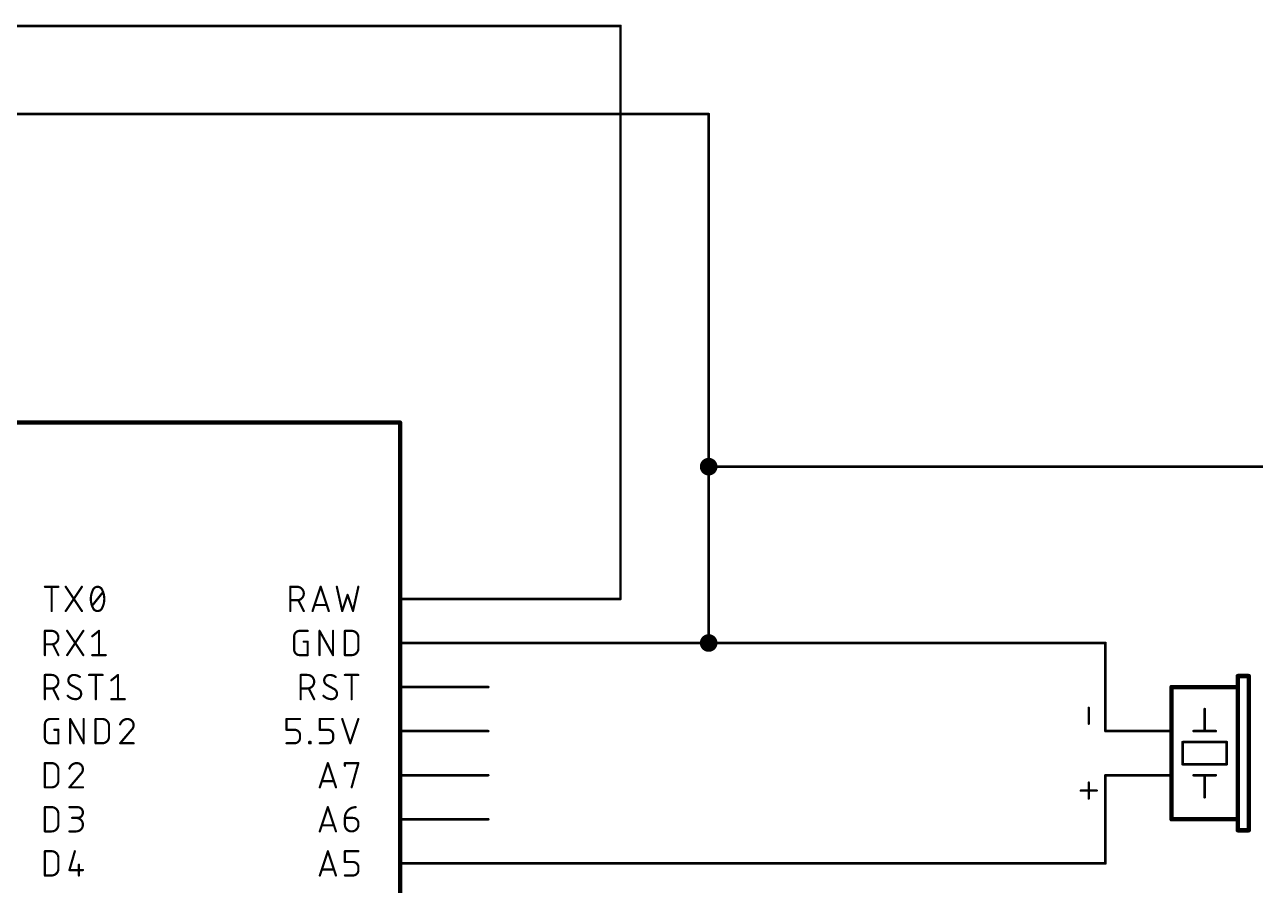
# Model space of a CAD drawing. Extents: x -51 to 244, y 79 to 198.
# Drawn here: x 102.8 to 173.7, y 146 to 195.7 of the extents above; entities that cross this region are included whole.
import ezdxf

# ---------------------------------------------------------------- set-up
doc = ezdxf.new("R2010")
doc.units = 0
for name, color, linetype in [('91', 122, 'CONTINUOUS'), ('94', 12, 'CONTINUOUS'), ('95', 251, 'CONTINUOUS')]:
    doc.layers.add(name, color=color, linetype=linetype)

msp = doc.modelspace()

# ---------------------------------------------------------------- linework, layer by layer
at = {"layer": '91', "const_width": 0.1524}
for points in [[(71.12, 195.58), (137.16, 195.58)], [(137.16, 195.58), (137.16, 162.56)], [(71.12, 190.5), (142.24, 190.5)], [(142.24, 190.5), (142.24, 170.18)], [(142.24, 170.18), (142.24, 160.02)], [(142.24, 170.18), (241.3, 170.18)], [(137.16, 162.56), (129.54, 162.56)], [(142.24, 160.02), (129.54, 160.02)], [(165.1, 160.02), (142.24, 160.02)], [(165.1, 157.48), (165.1, 160.02)], [(165.1, 149.86), (165.1, 147.32)], [(165.1, 147.32), (129.54, 147.32)]]:
    msp.add_lwpolyline(points, dxfattribs=at)
at = {"layer": '91'}
for points, const_width in [([(137.1981, 195.58, 1), (137.1219, 195.58)], 0.0762), ([(137.16, 195.5419, 1), (137.16, 195.6181)], 0.0762), ([(142.2781, 190.5, 1), (142.2019, 190.5)], 0.0762), ([(142.24, 190.4619, 1), (142.24, 190.5381)], 0.0762), ([(142.24, 169.926, 1), (142.24, 170.434, 1), (142.24, 169.926)], 0.508), ([(142.2781, 170.18, 1), (142.2019, 170.18)], 0.0762), ([(142.24, 170.2181, 1), (142.24, 170.1419)], 0.0762), ([(142.2019, 170.18, 1), (142.2781, 170.18)], 0.0762), ([(129.54, 162.5981, 1), (129.54, 162.5219)], 0.0762), ([(137.1219, 162.56, 1), (137.1981, 162.56)], 0.0762), ([(137.16, 162.5219, 1), (137.16, 162.5981)], 0.0762), ([(142.24, 159.766, 1), (142.24, 160.274, 1), (142.24, 159.766)], 0.508), ([(129.54, 160.0581, 1), (129.54, 159.9819)], 0.0762), ([(142.24, 160.0581, 1), (142.24, 159.9819)], 0.0762), ([(142.2019, 160.02, 1), (142.2781, 160.02)], 0.0762), ([(142.24, 159.9819, 1), (142.24, 160.0581)], 0.0762), ([(165.1381, 160.02, 1), (165.0619, 160.02)], 0.0762), ([(165.1, 159.9819, 1), (165.1, 160.0581)], 0.0762), ([(165.0619, 157.48, 1), (165.1381, 157.48)], 0.0762), ([(165.1381, 149.86, 1), (165.0619, 149.86)], 0.0762), ([(129.54, 147.3581, 1), (129.54, 147.2819)], 0.0762), ([(165.0619, 147.32, 1), (165.1381, 147.32)], 0.0762), ([(165.1, 147.2819, 1), (165.1, 147.3581)], 0.0762)]:
    msp.add_lwpolyline(points, format="xyb", dxfattribs=dict(at, const_width=const_width))
at = {"layer": '94'}
for points, const_width in [([(124.46, 172.72), (101.6, 172.72)], 0.254), ([(124.46, 124.46), (124.46, 172.72)], 0.254), ([(129.54, 162.56), (124.46, 162.56)], 0.1524), ([(129.54, 160.02), (124.46, 160.02)], 0.1524), ([(172.72, 157.48), (172.72, 158.115)], 0.254), ([(172.72, 158.115), (173.355, 158.115)], 0.254), ([(173.355, 158.115), (173.355, 149.225)], 0.254), ([(129.54, 157.48), (124.46, 157.48)], 0.1524), ([(165.1, 157.48), (165.1, 154.94)], 0.1524), ([(168.91, 157.48), (172.72, 157.48)], 0.254), ([(168.91, 154.94), (168.91, 157.48)], 0.254), ([(172.72, 149.86), (172.72, 157.48)], 0.254), ([(170.815, 154.94), (170.815, 156.21)], 0.1524), ([(129.54, 154.94), (124.46, 154.94)], 0.1524), ([(165.1, 154.94), (168.91, 154.94)], 0.1524), ([(168.91, 152.4), (168.91, 154.94)], 0.254), ([(170.815, 154.94), (170.18, 154.94)], 0.1524), ([(171.45, 154.94), (170.815, 154.94)], 0.1524), ([(169.545, 153.035), (169.545, 154.305)], 0.1524), ([(169.545, 154.305), (172.085, 154.305)], 0.1524), ([(172.085, 154.305), (172.085, 153.035)], 0.1524), ([(129.54, 152.4), (124.46, 152.4)], 0.1524), ([(165.1, 152.4), (168.91, 152.4)], 0.1524), ([(165.1, 149.86), (165.1, 152.4)], 0.1524), ([(168.91, 149.86), (168.91, 152.4)], 0.254), ([(172.085, 153.035), (169.545, 153.035)], 0.1524), ([(170.815, 152.4), (170.18, 152.4)], 0.1524), ([(170.815, 151.13), (170.815, 152.4)], 0.1524), ([(170.815, 152.4), (171.45, 152.4)], 0.1524), ([(129.54, 149.86), (124.46, 149.86)], 0.1524), ([(172.72, 149.86), (168.91, 149.86)], 0.254), ([(172.72, 149.225), (172.72, 149.86)], 0.254), ([(173.355, 149.225), (172.72, 149.225)], 0.254), ([(129.54, 147.32), (124.46, 147.32)], 0.1524)]:
    msp.add_lwpolyline(points, dxfattribs=dict(at, const_width=const_width))
for points, const_width in [([(124.5235, 172.72, 1), (124.3965, 172.72)], 0.127), ([(124.46, 172.6565, 1), (124.46, 172.7835)], 0.127), ([(124.46, 162.5981, 1), (124.46, 162.5219)], 0.0762), ([(129.54, 162.5219, 1), (129.54, 162.5981)], 0.0762), ([(124.46, 160.0581, 1), (124.46, 159.9819)], 0.0762), ([(129.54, 159.9819, 1), (129.54, 160.0581)], 0.0762), ([(172.7835, 158.115, 1), (172.6565, 158.115)], 0.127), ([(172.72, 158.1785, 1), (172.72, 158.0515)], 0.127), ([(173.4185, 158.115, 1), (173.2915, 158.115)], 0.127), ([(173.355, 158.0515, 1), (173.355, 158.1785)], 0.127), ([(124.46, 157.5181, 1), (124.46, 157.4419)], 0.0762), ([(129.54, 157.4419, 1), (129.54, 157.5181)], 0.0762), ([(165.1381, 157.48, 1), (165.0619, 157.48)], 0.0762), ([(168.91, 157.5435, 1), (168.91, 157.4165)], 0.127), ([(168.9735, 157.48, 1), (168.8465, 157.48)], 0.127), ([(172.7835, 157.48, 1), (172.6565, 157.48)], 0.127), ([(172.6565, 157.48, 1), (172.7835, 157.48)], 0.127), ([(172.72, 157.4165, 1), (172.72, 157.5435)], 0.127), ([(170.8531, 156.21, 1), (170.7769, 156.21)], 0.0762), ([(124.46, 154.9781, 1), (124.46, 154.9019)], 0.0762), ([(129.54, 154.9019, 1), (129.54, 154.9781)], 0.0762), ([(165.1, 154.9781, 1), (165.1, 154.9019)], 0.0762), ([(165.0619, 154.94, 1), (165.1381, 154.94)], 0.0762), ([(168.9735, 154.94, 1), (168.8465, 154.94)], 0.127), ([(168.8465, 154.94, 1), (168.9735, 154.94)], 0.127), ([(168.91, 154.9019, 1), (168.91, 154.9781)], 0.0762), ([(170.18, 154.9781, 1), (170.18, 154.9019)], 0.0762), ([(170.815, 154.9781, 1), (170.815, 154.9019)], 0.0762), ([(170.7769, 154.94, 1), (170.8531, 154.94)], 0.0762), ([(170.815, 154.9019, 1), (170.815, 154.9781)], 0.0762), ([(171.45, 154.9019, 1), (171.45, 154.9781)], 0.0762), ([(169.5831, 154.305, 1), (169.5069, 154.305)], 0.0762), ([(169.545, 154.3431, 1), (169.545, 154.2669)], 0.0762), ([(172.1231, 154.305, 1), (172.0469, 154.305)], 0.0762), ([(172.085, 154.2669, 1), (172.085, 154.3431)], 0.0762), ([(124.46, 152.4381, 1), (124.46, 152.3619)], 0.0762), ([(129.54, 152.3619, 1), (129.54, 152.4381)], 0.0762), ([(165.1, 152.4381, 1), (165.1, 152.3619)], 0.0762), ([(165.1381, 152.4, 1), (165.0619, 152.4)], 0.0762), ([(168.9735, 152.4, 1), (168.8465, 152.4)], 0.127), ([(168.8465, 152.4, 1), (168.9735, 152.4)], 0.127), ([(168.91, 152.3619, 1), (168.91, 152.4381)], 0.0762), ([(169.545, 153.0731, 1), (169.545, 152.9969)], 0.0762), ([(169.5069, 153.035, 1), (169.5831, 153.035)], 0.0762), ([(170.18, 152.4381, 1), (170.18, 152.3619)], 0.0762), ([(170.8531, 152.4, 1), (170.7769, 152.4)], 0.0762), ([(170.815, 152.4381, 1), (170.815, 152.3619)], 0.0762), ([(170.815, 152.3619, 1), (170.815, 152.4381)], 0.0762), ([(171.45, 152.3619, 1), (171.45, 152.4381)], 0.0762), ([(172.0469, 153.035, 1), (172.1231, 153.035)], 0.0762), ([(172.085, 152.9969, 1), (172.085, 153.0731)], 0.0762), ([(170.7769, 151.13, 1), (170.8531, 151.13)], 0.0762), ([(124.46, 149.8981, 1), (124.46, 149.8219)], 0.0762), ([(129.54, 149.8219, 1), (129.54, 149.8981)], 0.0762), ([(165.0619, 149.86, 1), (165.1381, 149.86)], 0.0762), ([(168.91, 149.9235, 1), (168.91, 149.7965)], 0.127), ([(168.8465, 149.86, 1), (168.9735, 149.86)], 0.127), ([(172.7835, 149.86, 1), (172.6565, 149.86)], 0.127), ([(172.6565, 149.86, 1), (172.7835, 149.86)], 0.127), ([(172.72, 149.7965, 1), (172.72, 149.9235)], 0.127), ([(172.72, 149.2885, 1), (172.72, 149.1615)], 0.127), ([(172.6565, 149.225, 1), (172.7835, 149.225)], 0.127), ([(173.2915, 149.225, 1), (173.4185, 149.225)], 0.127), ([(173.355, 149.1615, 1), (173.355, 149.2885)], 0.127), ([(124.46, 147.3581, 1), (124.46, 147.2819)], 0.0762), ([(129.54, 147.2819, 1), (129.54, 147.3581)], 0.0762)]:
    msp.add_lwpolyline(points, format="xyb", dxfattribs=dict(at, const_width=const_width))
at = {"layer": '95', "const_width": 0.127}
for points in [[(104.0003, 163.2585), (104.7764, 163.2585)], [(104.3884, 161.8615), (104.3884, 163.2585)], [(105.2003, 161.8615), (106.1316, 163.2585)], [(105.2003, 163.2585), (106.1316, 161.8615)], [(118.1395, 161.8615), (118.1395, 163.2585)], [(118.1395, 163.2585), (118.5275, 163.2585)], [(119.4218, 161.8615), (119.8874, 163.2585)], [(119.8874, 163.2585), (120.3531, 161.8615)], [(120.8179, 163.2585), (121.1284, 161.8615)], [(121.7493, 161.8615), (122.0597, 163.2585)], [(106.7244, 162.1719), (107.3452, 162.9481)], [(118.5275, 162.4824), (118.1395, 162.4824)], [(118.9156, 161.8615), (118.6051, 162.4824)], [(121.1284, 161.8615), (121.4388, 162.7928)], [(121.4388, 162.7928), (121.7493, 161.8615)], [(120.2367, 162.2108), (119.5382, 162.2108)], [(104.0003, 159.3215), (104.0003, 160.7185)], [(104.0003, 160.7185), (104.3884, 160.7185)], [(105.2826, 159.3215), (106.214, 160.7185)], [(105.2826, 160.7185), (106.214, 159.3215)], [(106.7291, 160.4081), (107.1171, 160.7185)], [(107.1171, 160.7185), (107.1171, 159.3215)], [(118.3634, 159.6319), (118.3634, 160.4081)], [(118.6738, 160.7185), (119.1395, 160.7185)], [(119.8235, 159.3215), (119.8235, 160.7185)], [(119.8235, 160.7185), (120.5996, 159.3215)], [(120.5996, 159.3215), (120.5996, 160.7185)], [(121.2836, 159.3215), (121.2836, 160.7185)], [(121.2836, 160.7185), (121.6716, 160.7185)], [(122.0597, 160.3304), (122.0597, 159.7096)], [(104.3884, 159.9424), (104.0003, 159.9424)], [(104.7764, 159.3215), (104.466, 159.9424)], [(118.9066, 160.0976), (119.1395, 160.0976)], [(119.1395, 160.0976), (119.1395, 159.3215)], [(106.7291, 159.3215), (107.5052, 159.3215)], [(119.1395, 159.3215), (118.6738, 159.3215)], [(121.6716, 159.3215), (121.2836, 159.3215)], [(104.0003, 156.7815), (104.0003, 158.1785)], [(104.0003, 158.1785), (104.3884, 158.1785)], [(106.5466, 158.1785), (107.3227, 158.1785)], [(106.9346, 156.7815), (106.9346, 158.1785)], [(107.8242, 157.8681), (108.2122, 158.1785)], [(108.2122, 158.1785), (108.2122, 156.7815)], [(118.7373, 156.7815), (118.7373, 158.1785)], [(118.7373, 158.1785), (119.1254, 158.1785)], [(121.2836, 158.1785), (122.0597, 158.1785)], [(121.6716, 156.7815), (121.6716, 158.1785)], [(104.3884, 157.4024), (104.0003, 157.4024)], [(104.7764, 156.7815), (104.466, 157.4024)], [(105.9355, 157.3636), (105.5086, 157.5964)], [(119.1254, 157.4024), (118.7373, 157.4024)], [(119.5134, 156.7815), (119.203, 157.4024)], [(120.6725, 157.3636), (120.2457, 157.5964)], [(107.8242, 156.7815), (108.6003, 156.7815)], [(164.1376, 155.3591), (164.1376, 156.2904)], [(104.0003, 154.5519), (104.0003, 155.3281)], [(104.3107, 155.6385), (104.7764, 155.6385)], [(105.4604, 154.2415), (105.4604, 155.6385)], [(105.4604, 155.6385), (106.2365, 154.2415)], [(106.2365, 154.2415), (106.2365, 155.6385)], [(106.9205, 154.2415), (106.9205, 155.6385)], [(106.9205, 155.6385), (107.3086, 155.6385)], [(107.6966, 155.2504), (107.6966, 154.6296)], [(117.9207, 155.0176), (117.9207, 155.6385)], [(117.9207, 155.6385), (118.6968, 155.6385)], [(119.8371, 155.0176), (119.8371, 155.6385)], [(119.8371, 155.6385), (120.6132, 155.6385)], [(121.1284, 155.6385), (121.594, 154.2415)], [(121.594, 154.2415), (122.0597, 155.6385)], [(104.5436, 155.0176), (104.7764, 155.0176)], [(104.7764, 155.0176), (104.7764, 154.2415)], [(108.9947, 155.0176), (108.335, 154.2415)], [(118.3864, 155.0176), (117.9207, 155.0176)], [(118.6968, 154.5519), (118.6968, 154.7072)], [(120.3028, 155.0176), (119.8371, 155.0176)], [(120.6132, 154.5519), (120.6132, 154.7072)], [(104.7764, 154.2415), (104.3107, 154.2415)], [(107.3086, 154.2415), (106.9205, 154.2415)], [(108.335, 154.2415), (109.1111, 154.2415)], [(117.9207, 154.2415), (118.3864, 154.2415)], [(119.2282, 154.2415), (119.2282, 154.3191)], [(119.2282, 154.3191), (119.3058, 154.3191)], [(119.3058, 154.2415), (119.2282, 154.2415)], [(119.3058, 154.3191), (119.3058, 154.2415)], [(119.8371, 154.2415), (120.3028, 154.2415)], [(104.0003, 151.7015), (104.0003, 153.0985)], [(104.0003, 153.0985), (104.3884, 153.0985)], [(119.8371, 151.7015), (120.3028, 153.0985)], [(120.3028, 153.0985), (120.7685, 151.7015)], [(121.2836, 152.9433), (121.2836, 153.0985)], [(121.2836, 153.0985), (122.0597, 153.0985)], [(122.0597, 153.0985), (121.6716, 151.7015)], [(104.7764, 152.7104), (104.7764, 152.0896)], [(106.0745, 152.4776), (105.4148, 151.7015)], [(104.3884, 151.7015), (104.0003, 151.7015)], [(105.4148, 151.7015), (106.1909, 151.7015)], [(120.652, 152.0507), (119.9535, 152.0507)], [(164.1376, 151.0496), (164.1376, 151.9809)], [(164.6033, 151.5152), (163.672, 151.5152)], [(104.0003, 149.1615), (104.0003, 150.5585)], [(104.0003, 150.5585), (104.3884, 150.5585)], [(105.4148, 150.5585), (105.8804, 150.5585)], [(119.8371, 149.1615), (120.3028, 150.5585)], [(120.3028, 150.5585), (120.7685, 149.1615)], [(104.7764, 150.1704), (104.7764, 149.5496)], [(105.8804, 149.9376), (105.57, 149.9376)], [(121.2836, 149.9376), (121.7493, 149.9376)], [(121.2836, 149.5496), (121.2836, 149.9376)], [(122.0597, 149.6272), (122.0597, 149.5496)], [(104.3884, 149.1615), (104.0003, 149.1615)], [(105.4148, 149.1615), (105.8028, 149.1615)], [(120.652, 149.5108), (119.9535, 149.5108)], [(104.0003, 146.6215), (104.0003, 148.0185)], [(104.0003, 148.0185), (104.3884, 148.0185)], [(104.7764, 147.6304), (104.7764, 147.0096)], [(105.7252, 148.0185), (105.4148, 146.9319)], [(119.8371, 146.6215), (120.3028, 148.0185)], [(120.3028, 148.0185), (120.7685, 146.6215)], [(121.2836, 147.3976), (121.2836, 148.0185)], [(121.2836, 148.0185), (122.0597, 148.0185)], [(105.4148, 146.9319), (106.1909, 146.9319)], [(105.9581, 147.2424), (105.9581, 146.6215)], [(120.652, 146.9708), (119.9535, 146.9708)], [(121.7493, 147.3976), (121.2836, 147.3976)], [(122.0597, 146.9319), (122.0597, 147.0872)], [(104.3884, 146.6215), (104.0003, 146.6215)], [(121.2836, 146.6215), (121.7493, 146.6215)]]:
    msp.add_lwpolyline(points, dxfattribs=at)
at = {"layer": '95'}
for points, const_width in [([(104.0003, 163.2902, 1), (104.0003, 163.2268)], 0.0635), ([(104.4201, 163.2585, 1), (104.3566, 163.2585)], 0.0635), ([(104.7764, 163.2268, 1), (104.7764, 163.2902)], 0.0635), ([(105.2267, 163.2761, 1), (105.1739, 163.2409)], 0.0635), ([(106.158, 163.2409, 1), (106.1052, 163.2761)], 0.0635), ([(106.7632, 163.0645, 0.1139), (106.6467, 162.56)], 0.127), ([(106.7331, 163.0748, 1), (106.7932, 163.0542)], 0.0635), ([(107.0348, 163.2585, 0.3205), (106.7632, 163.0645)], 0.127), ([(106.7917, 163.0506, 1), (106.7346, 163.0784)], 0.0635), ([(107.3064, 163.0645, 0.3205), (107.0348, 163.2585)], 0.127), ([(107.0348, 163.2902, 1), (107.0348, 163.2268)], 0.0635), ([(107.0348, 163.2268, 1), (107.0348, 163.2902)], 0.0635), ([(107.4229, 162.56, 0.1139), (107.3064, 163.0645)], 0.127), ([(107.335, 163.0784, 1), (107.2779, 163.0506)], 0.0635), ([(107.2764, 163.0542, 1), (107.3365, 163.0748)], 0.0635), ([(118.1712, 163.2585, 1), (118.1077, 163.2585)], 0.0635), ([(118.1395, 163.2902, 1), (118.1395, 163.2268)], 0.0635), ([(118.5275, 162.4824, 1), (118.5275, 163.2585)], 0.127), ([(118.5275, 163.2902, 1), (118.5275, 163.2268)], 0.0635), ([(118.5275, 163.2268, 1), (118.5275, 163.2902)], 0.0635), ([(119.9176, 163.2685, 1), (119.8573, 163.2485)], 0.0635), ([(119.9176, 163.2485, 1), (119.8573, 163.2685)], 0.0635), ([(120.8489, 163.2654, 1), (120.7869, 163.2516)], 0.0635), ([(122.0907, 163.2516, 1), (122.0287, 163.2654)], 0.0635), ([(106.6467, 162.56, 0.1139), (106.7632, 162.0555)], 0.127), ([(106.6785, 162.56, 1), (106.615, 162.56)], 0.0635), ([(106.615, 162.56, 1), (106.6785, 162.56)], 0.0635), ([(107.3064, 162.0555, 0.1139), (107.4229, 162.56)], 0.127), ([(107.37, 162.9282, 1), (107.3205, 162.9679)], 0.0635), ([(107.4546, 162.56, 1), (107.3911, 162.56)], 0.0635), ([(107.3911, 162.56, 1), (107.4546, 162.56)], 0.0635), ([(118.1395, 162.5141, 1), (118.1395, 162.4506)], 0.0635), ([(118.5275, 162.5141, 1), (118.5275, 162.4506)], 0.0635), ([(118.5275, 162.4506, 1), (118.5275, 162.5141)], 0.0635), ([(118.6335, 162.4966, 1), (118.5767, 162.4682)], 0.0635), ([(121.4689, 162.8029, 1), (121.4087, 162.7828)], 0.0635), ([(121.4689, 162.7828, 1), (121.4087, 162.8029)], 0.0635), ([(104.3566, 161.8615, 1), (104.4201, 161.8615)], 0.0635), ([(105.1739, 161.8791, 1), (105.2267, 161.8439)], 0.0635), ([(106.1052, 161.8439, 1), (106.158, 161.8791)], 0.0635), ([(106.6996, 162.1918, 1), (106.7491, 162.1521)], 0.0635), ([(106.7932, 162.0658, 1), (106.7331, 162.0452)], 0.0635), ([(106.7632, 162.0555, 0.3205), (107.0348, 161.8615)], 0.127), ([(106.7346, 162.0416, 1), (106.7917, 162.0694)], 0.0635), ([(107.0348, 161.8615, 0.3205), (107.3064, 162.0555)], 0.127), ([(107.0348, 161.8932, 1), (107.0348, 161.8298)], 0.0635), ([(107.0348, 161.8298, 1), (107.0348, 161.8932)], 0.0635), ([(107.2779, 162.0694, 1), (107.335, 162.0416)], 0.0635), ([(107.3365, 162.0452, 1), (107.2764, 162.0658)], 0.0635), ([(118.1077, 161.8615, 1), (118.1712, 161.8615)], 0.0635), ([(118.8872, 161.8473, 1), (118.944, 161.8757)], 0.0635), ([(119.3917, 161.8715, 1), (119.4519, 161.8515)], 0.0635), ([(119.5382, 162.2425, 1), (119.5382, 162.179)], 0.0635), ([(120.2367, 162.179, 1), (120.2367, 162.2425)], 0.0635), ([(120.323, 161.8515, 1), (120.3832, 161.8715)], 0.0635), ([(121.0982, 161.8715, 1), (121.1585, 161.8515)], 0.0635), ([(121.0974, 161.8546, 1), (121.1594, 161.8684)], 0.0635), ([(121.7183, 161.8684, 1), (121.7803, 161.8546)], 0.0635), ([(121.7191, 161.8515, 1), (121.7794, 161.8715)], 0.0635), ([(104.0321, 160.7185, 1), (103.9686, 160.7185)], 0.0635), ([(104.0003, 160.7502, 1), (104.0003, 160.6868)], 0.0635), ([(104.3884, 159.9424, 1), (104.3884, 160.7185)], 0.127), ([(104.3884, 160.7502, 1), (104.3884, 160.6868)], 0.0635), ([(104.3884, 160.6868, 1), (104.3884, 160.7502)], 0.0635), ([(105.309, 160.7361, 1), (105.2562, 160.7009)], 0.0635), ([(106.2404, 160.7009, 1), (106.1875, 160.7361)], 0.0635), ([(106.7093, 160.4328, 1), (106.7489, 160.3833)], 0.0635), ([(107.1489, 160.7185, 1), (107.0854, 160.7185)], 0.0635), ([(107.137, 160.6937, 1), (107.0973, 160.7433)], 0.0635), ([(118.3951, 160.4081, 1), (118.3316, 160.4081)], 0.0635), ([(118.3316, 160.4081, 1), (118.3951, 160.4081)], 0.0635), ([(118.6738, 160.7185, 0.4142), (118.3634, 160.4081)], 0.127), ([(118.6738, 160.7502, 1), (118.6738, 160.6868)], 0.0635), ([(118.6738, 160.6868, 1), (118.6738, 160.7502)], 0.0635), ([(119.1395, 160.6868, 1), (119.1395, 160.7502)], 0.0635), ([(119.8552, 160.7185, 1), (119.7917, 160.7185)], 0.0635), ([(119.8512, 160.7339, 1), (119.7957, 160.7031)], 0.0635), ([(120.6313, 160.7185, 1), (120.5678, 160.7185)], 0.0635), ([(121.3153, 160.7185, 1), (121.2518, 160.7185)], 0.0635), ([(121.2836, 160.7502, 1), (121.2836, 160.6868)], 0.0635), ([(122.0597, 160.3304, 0.4142), (121.6716, 160.7185)], 0.127), ([(121.6716, 160.7502, 1), (121.6716, 160.6868)], 0.0635), ([(121.6716, 160.6868, 1), (121.6716, 160.7502)], 0.0635), ([(122.0915, 160.3304, 1), (122.028, 160.3304)], 0.0635), ([(122.028, 160.3304, 1), (122.0915, 160.3304)], 0.0635), ([(104.0003, 159.9741, 1), (104.0003, 159.9106)], 0.0635), ([(104.3884, 159.9741, 1), (104.3884, 159.9106)], 0.0635), ([(104.3884, 159.9106, 1), (104.3884, 159.9741)], 0.0635), ([(104.4944, 159.9566, 1), (104.4376, 159.9282)], 0.0635), ([(118.3951, 159.6319, 1), (118.3316, 159.6319)], 0.0635), ([(118.3316, 159.6319, 1), (118.3951, 159.6319)], 0.0635), ([(118.3634, 159.6319, 0.4142), (118.6738, 159.3215)], 0.127), ([(118.9066, 160.1294, 1), (118.9066, 160.0659)], 0.0635), ([(119.1712, 160.0976, 1), (119.1077, 160.0976)], 0.0635), ([(119.1395, 160.0659, 1), (119.1395, 160.1294)], 0.0635), ([(121.6716, 159.3215, 0.4142), (122.0597, 159.7096)], 0.127), ([(122.0915, 159.7096, 1), (122.028, 159.7096)], 0.0635), ([(122.028, 159.7096, 1), (122.0915, 159.7096)], 0.0635), ([(103.9686, 159.3215, 1), (104.0321, 159.3215)], 0.0635), ([(104.748, 159.3073, 1), (104.8048, 159.3357)], 0.0635), ([(105.2562, 159.3391, 1), (105.309, 159.3039)], 0.0635), ([(106.1875, 159.3039, 1), (106.2404, 159.3391)], 0.0635), ([(106.7291, 159.3533, 1), (106.7291, 159.2898)], 0.0635), ([(107.0854, 159.3215, 1), (107.1489, 159.3215)], 0.0635), ([(107.5052, 159.2898, 1), (107.5052, 159.3533)], 0.0635), ([(118.6738, 159.3533, 1), (118.6738, 159.2898)], 0.0635), ([(118.6738, 159.2898, 1), (118.6738, 159.3533)], 0.0635), ([(119.1077, 159.3215, 1), (119.1712, 159.3215)], 0.0635), ([(119.1395, 159.2898, 1), (119.1395, 159.3533)], 0.0635), ([(119.7917, 159.3215, 1), (119.8552, 159.3215)], 0.0635), ([(120.5678, 159.3215, 1), (120.6313, 159.3215)], 0.0635), ([(120.5718, 159.3061, 1), (120.6273, 159.3369)], 0.0635), ([(121.2836, 159.3533, 1), (121.2836, 159.2898)], 0.0635), ([(121.2518, 159.3215, 1), (121.3153, 159.3215)], 0.0635), ([(121.6716, 159.3532, 1), (121.6716, 159.2898)], 0.0635), ([(121.6716, 159.2898, 1), (121.6716, 159.3533)], 0.0635), ([(104.0321, 158.1785, 1), (103.9686, 158.1785)], 0.0635), ([(104.0003, 158.2103, 1), (104.0003, 158.1468)], 0.0635), ([(104.3884, 157.4024, 1), (104.3884, 158.1785)], 0.127), ([(104.3884, 158.2103, 1), (104.3884, 158.1468)], 0.0635), ([(104.3884, 158.1468, 1), (104.3884, 158.2103)], 0.0635), ([(105.6639, 158.1785, 0.4142), (105.3534, 157.8681)], 0.127), ([(106.0131, 158.0621, 0.1623), (105.6639, 158.1785)], 0.127), ([(105.6639, 158.2102, 1), (105.6639, 158.1468)], 0.0635), ([(105.6639, 158.1467, 1), (105.6639, 158.2102)], 0.0635), ([(105.9941, 158.0367, 1), (106.0322, 158.0875)], 0.0635), ([(106.5466, 158.2103, 1), (106.5466, 158.1468)], 0.0635), ([(106.9664, 158.1785, 1), (106.9029, 158.1785)], 0.0635), ([(107.3227, 158.1468, 1), (107.3227, 158.2103)], 0.0635), ([(108.244, 158.1785, 1), (108.1805, 158.1785)], 0.0635), ([(108.2321, 158.1537, 1), (108.1924, 158.2033)], 0.0635), ([(118.7373, 158.2103, 1), (118.7373, 158.1468)], 0.0635), ([(118.7691, 158.1785, 1), (118.7056, 158.1785)], 0.0635), ([(119.1254, 157.4024, 1), (119.1254, 158.1785)], 0.127), ([(119.1254, 158.2103, 1), (119.1254, 158.1468)], 0.0635), ([(119.1254, 158.1468, 1), (119.1254, 158.2103)], 0.0635), ([(120.4009, 158.1785, 0.4142), (120.0904, 157.8681)], 0.127), ([(120.7501, 158.0621, 0.1623), (120.4009, 158.1785)], 0.127), ([(120.4009, 158.2102, 1), (120.4009, 158.1468)], 0.0635), ([(120.4009, 158.1467, 1), (120.4009, 158.2102)], 0.0635), ([(120.7311, 158.0367, 1), (120.7692, 158.0875)], 0.0635), ([(121.2836, 158.2103, 1), (121.2836, 158.1468)], 0.0635), ([(121.7034, 158.1785, 1), (121.6399, 158.1785)], 0.0635), ([(122.0597, 158.1468, 1), (122.0597, 158.2103)], 0.0635), ([(104.0003, 157.4341, 1), (104.0003, 157.3706)], 0.0635), ([(104.3884, 157.4341, 1), (104.3884, 157.3706)], 0.0635), ([(104.3884, 157.3706, 1), (104.3884, 157.4341)], 0.0635), ([(104.4944, 157.4166, 1), (104.4376, 157.3882)], 0.0635), ([(105.3534, 157.8681, 0.2656), (105.5086, 157.5964)], 0.127), ([(105.3852, 157.8681, 1), (105.3217, 157.8681)], 0.0635), ([(105.3217, 157.8681, 1), (105.3852, 157.8681)], 0.0635), ([(105.5238, 157.6243, 1), (105.4934, 157.5685)], 0.0635), ([(105.4925, 157.5691, 1), (105.5248, 157.6238)], 0.0635), ([(106.0907, 157.0919, 0.2656), (105.9355, 157.3636)], 0.127), ([(105.9516, 157.3909, 1), (105.9194, 157.3362)], 0.0635), ([(105.9203, 157.3357, 1), (105.9507, 157.3915)], 0.0635), ([(107.8043, 157.8928, 1), (107.844, 157.8433)], 0.0635), ([(118.7373, 157.4341, 1), (118.7373, 157.3706)], 0.0635), ([(119.1254, 157.4341, 1), (119.1254, 157.3706)], 0.0635), ([(119.1254, 157.3706, 1), (119.1254, 157.4341)], 0.0635), ([(119.2314, 157.4166, 1), (119.1746, 157.3882)], 0.0635), ([(120.0904, 157.8681, 0.2656), (120.2457, 157.5964)], 0.127), ([(120.1222, 157.8681, 1), (120.0587, 157.8681)], 0.0635), ([(120.0587, 157.8681, 1), (120.1222, 157.8681)], 0.0635), ([(120.2609, 157.6243, 1), (120.2304, 157.5685)], 0.0635), ([(120.2295, 157.5691, 1), (120.2618, 157.6238)], 0.0635), ([(120.8277, 157.0919, 0.2656), (120.6725, 157.3636)], 0.127), ([(120.6886, 157.3909, 1), (120.6564, 157.3362)], 0.0635), ([(120.6573, 157.3357, 1), (120.6877, 157.3915)], 0.0635), ([(103.9686, 156.7815, 1), (104.0321, 156.7815)], 0.0635), ([(104.748, 156.7673, 1), (104.8048, 156.7957)], 0.0635), ([(105.3146, 156.9755, 0.2), (105.7803, 156.7815)], 0.127), ([(105.3372, 156.9979, 1), (105.2921, 156.9532)], 0.0635), ([(105.7803, 156.7815, 0.4142), (106.0907, 157.0919)], 0.127), ([(105.7803, 156.8132, 1), (105.7803, 156.7498)], 0.0635), ([(105.7803, 156.7498, 1), (105.7803, 156.8132)], 0.0635), ([(106.1225, 157.0919, 1), (106.059, 157.0919)], 0.0635), ([(106.059, 157.0919, 1), (106.1225, 157.0919)], 0.0635), ([(106.9029, 156.7815, 1), (106.9664, 156.7815)], 0.0635), ([(107.8242, 156.8132, 1), (107.8242, 156.7498)], 0.0635), ([(108.1805, 156.7815, 1), (108.244, 156.7815)], 0.0635), ([(108.6003, 156.7498, 1), (108.6003, 156.8132)], 0.0635), ([(118.7056, 156.7815, 1), (118.7691, 156.7815)], 0.0635), ([(119.485, 156.7673, 1), (119.5418, 156.7957)], 0.0635), ([(120.0516, 156.9755, 0.2), (120.5173, 156.7815)], 0.127), ([(120.0742, 156.9979, 1), (120.0291, 156.9532)], 0.0635), ([(120.5173, 156.7815, 0.4142), (120.8277, 157.0919)], 0.127), ([(120.5173, 156.8132, 1), (120.5173, 156.7498)], 0.0635), ([(120.5173, 156.7498, 1), (120.5173, 156.8132)], 0.0635), ([(120.8595, 157.0919, 1), (120.796, 157.0919)], 0.0635), ([(120.796, 157.0919, 1), (120.8595, 157.0919)], 0.0635), ([(121.6399, 156.7815, 1), (121.7034, 156.7815)], 0.0635), ([(164.1694, 156.2904, 1), (164.1059, 156.2904)], 0.0635), ([(104.3107, 155.6385, 0.4142), (104.0003, 155.3281)], 0.127), ([(104.0321, 155.3281, 1), (103.9686, 155.3281)], 0.0635), ([(103.9686, 155.3281, 1), (104.0321, 155.3281)], 0.0635), ([(104.3107, 155.6702, 1), (104.3107, 155.6068)], 0.0635), ([(104.3107, 155.6068, 1), (104.3107, 155.6702)], 0.0635), ([(104.7764, 155.6068, 1), (104.7764, 155.6702)], 0.0635), ([(105.4922, 155.6385, 1), (105.4287, 155.6385)], 0.0635), ([(105.4882, 155.6539, 1), (105.4327, 155.6231)], 0.0635), ([(106.2683, 155.6385, 1), (106.2048, 155.6385)], 0.0635), ([(106.9523, 155.6385, 1), (106.8888, 155.6385)], 0.0635), ([(106.9205, 155.6702, 1), (106.9205, 155.6068)], 0.0635), ([(107.6966, 155.2504, 0.4142), (107.3086, 155.6385)], 0.127), ([(107.3086, 155.6702, 1), (107.3086, 155.6068)], 0.0635), ([(107.3086, 155.6068, 1), (107.3086, 155.6702)], 0.0635), ([(107.7284, 155.2504, 1), (107.6649, 155.2504)], 0.0635), ([(107.6649, 155.2504, 1), (107.7284, 155.2504)], 0.0635), ([(108.7619, 155.6385, 0.3252), (108.335, 155.3281)], 0.127), ([(108.3048, 155.3378, 1), (108.3652, 155.3183)], 0.0635), ([(109.1111, 155.2893, 0.4142), (108.7619, 155.6385)], 0.127), ([(108.7619, 155.6702, 1), (108.7619, 155.6068)], 0.0635), ([(108.7619, 155.6068, 1), (108.7619, 155.6702)], 0.0635), ([(108.9947, 155.0176, 0.2053), (109.1111, 155.2893)], 0.127), ([(109.1429, 155.2892, 1), (109.0794, 155.2893)], 0.0635), ([(109.0794, 155.2893, 1), (109.1429, 155.2893)], 0.0635), ([(117.9525, 155.6385, 1), (117.889, 155.6385)], 0.0635), ([(117.9207, 155.6702, 1), (117.9207, 155.6068)], 0.0635), ([(118.6968, 155.6068, 1), (118.6968, 155.6702)], 0.0635), ([(119.8689, 155.6385, 1), (119.8054, 155.6385)], 0.0635), ([(119.8371, 155.6702, 1), (119.8371, 155.6068)], 0.0635), ([(120.6132, 155.6068, 1), (120.6132, 155.6702)], 0.0635), ([(121.1585, 155.6485, 1), (121.0982, 155.6285)], 0.0635), ([(122.0898, 155.6285, 1), (122.0296, 155.6485)], 0.0635), ([(164.1059, 155.3591, 1), (164.1694, 155.3591)], 0.0635), ([(104.0003, 154.5519, 0.4142), (104.3107, 154.2415)], 0.127), ([(104.0321, 154.5519, 1), (103.9686, 154.5519)], 0.0635), ([(103.9686, 154.5519, 1), (104.0321, 154.5519)], 0.0635), ([(104.5436, 155.0494, 1), (104.5436, 154.9859)], 0.0635), ([(104.8082, 155.0176, 1), (104.7447, 155.0176)], 0.0635), ([(104.7764, 154.9859, 1), (104.7764, 155.0494)], 0.0635), ([(107.3086, 154.2415, 0.4142), (107.6966, 154.6296)], 0.127), ([(107.7284, 154.6296, 1), (107.6649, 154.6296)], 0.0635), ([(107.6649, 154.6296, 1), (107.7284, 154.6296)], 0.0635), ([(108.9728, 155.0406, 1), (109.0166, 154.9946)], 0.0635), ([(109.0189, 154.997, 1), (108.9705, 155.0382)], 0.0635), ([(117.9207, 155.0494, 1), (117.9207, 154.9859)], 0.0635), ([(117.889, 155.0176, 1), (117.9525, 155.0176)], 0.0635), ([(118.6968, 154.7072, 0.4142), (118.3864, 155.0176)], 0.127), ([(118.3864, 155.0494, 1), (118.3864, 154.9859)], 0.0635), ([(118.3864, 154.2415, 0.4142), (118.6968, 154.5519)], 0.127), ([(118.3864, 154.9859, 1), (118.3864, 155.0494)], 0.0635), ([(118.7286, 154.7072, 1), (118.6651, 154.7072)], 0.0635), ([(118.6651, 154.7072, 1), (118.7286, 154.7072)], 0.0635), ([(118.7286, 154.5519, 1), (118.6651, 154.5519)], 0.0635), ([(118.6651, 154.5519, 1), (118.7286, 154.5519)], 0.0635), ([(119.8371, 155.0494, 1), (119.8371, 154.9859)], 0.0635), ([(119.8054, 155.0176, 1), (119.8689, 155.0176)], 0.0635), ([(120.6132, 154.7072, 0.4142), (120.3028, 155.0176)], 0.127), ([(120.3028, 155.0494, 1), (120.3028, 154.9859)], 0.0635), ([(120.3028, 154.2415, 0.4142), (120.6132, 154.5519)], 0.127), ([(120.3028, 154.9859, 1), (120.3028, 155.0494)], 0.0635), ([(120.645, 154.7072, 1), (120.5815, 154.7072)], 0.0635), ([(120.5815, 154.7072, 1), (120.645, 154.7072)], 0.0635), ([(120.645, 154.5519, 1), (120.5815, 154.5519)], 0.0635), ([(120.5815, 154.5519, 1), (120.645, 154.5519)], 0.0635), ([(104.3107, 154.2732, 1), (104.3107, 154.2098)], 0.0635), ([(104.3107, 154.2098, 1), (104.3107, 154.2732)], 0.0635), ([(104.7447, 154.2415, 1), (104.8082, 154.2415)], 0.0635), ([(104.7764, 154.2098, 1), (104.7764, 154.2732)], 0.0635), ([(105.4287, 154.2415, 1), (105.4922, 154.2415)], 0.0635), ([(106.2048, 154.2415, 1), (106.2683, 154.2415)], 0.0635), ([(106.2088, 154.2261, 1), (106.2643, 154.2569)], 0.0635), ([(106.9205, 154.2732, 1), (106.9205, 154.2098)], 0.0635), ([(106.8888, 154.2415, 1), (106.9523, 154.2415)], 0.0635), ([(107.3086, 154.2732, 1), (107.3086, 154.2098)], 0.0635), ([(107.3086, 154.2098, 1), (107.3086, 154.2732)], 0.0635), ([(108.335, 154.2732, 1), (108.335, 154.2098)], 0.0635), ([(108.3108, 154.2621, 1), (108.3592, 154.2209)], 0.0635), ([(109.1111, 154.2098, 1), (109.1111, 154.2732)], 0.0635), ([(117.9207, 154.2732, 1), (117.9207, 154.2098)], 0.0635), ([(118.3864, 154.2732, 1), (118.3864, 154.2098)], 0.0635), ([(118.3864, 154.2098, 1), (118.3864, 154.2732)], 0.0635), ([(119.2599, 154.3191, 1), (119.1964, 154.3191)], 0.0635), ([(119.1964, 154.2415, 1), (119.2599, 154.2415)], 0.0635), ([(119.2282, 154.3509, 1), (119.2282, 154.2874)], 0.0635), ([(119.2282, 154.2732, 1), (119.2282, 154.2098)], 0.0635), ([(119.3375, 154.3191, 1), (119.274, 154.3191)], 0.0635), ([(119.274, 154.2415, 1), (119.3375, 154.2415)], 0.0635), ([(119.3058, 154.2874, 1), (119.3058, 154.3509)], 0.0635), ([(119.3058, 154.2098, 1), (119.3058, 154.2732)], 0.0635), ([(119.8371, 154.2732, 1), (119.8371, 154.2098)], 0.0635), ([(120.3028, 154.2732, 1), (120.3028, 154.2098)], 0.0635), ([(120.3028, 154.2098, 1), (120.3028, 154.2732)], 0.0635), ([(121.5639, 154.2515, 1), (121.6242, 154.2315)], 0.0635), ([(121.5639, 154.2315, 1), (121.6242, 154.2515)], 0.0635), ([(104.0321, 153.0985, 1), (103.9686, 153.0985)], 0.0635), ([(104.0003, 153.1302, 1), (104.0003, 153.0668)], 0.0635), ([(104.7764, 152.7104, 0.4142), (104.3884, 153.0985)], 0.127), ([(104.3884, 153.1302, 1), (104.3884, 153.0668)], 0.0635), ([(104.3884, 153.0668, 1), (104.3884, 153.1302)], 0.0635), ([(105.8416, 153.0985, 0.3252), (105.4148, 152.7881)], 0.127), ([(106.1909, 152.7493, 0.4142), (105.8416, 153.0985)], 0.127), ([(105.8416, 153.1302, 1), (105.8416, 153.0668)], 0.0635), ([(105.8416, 153.0668, 1), (105.8416, 153.1302)], 0.0635), ([(120.3329, 153.1085, 1), (120.2727, 153.0885)], 0.0635), ([(120.3329, 153.0885, 1), (120.2727, 153.1085)], 0.0635), ([(121.3153, 153.0985, 1), (121.2518, 153.0985)], 0.0635), ([(121.2836, 153.1302, 1), (121.2836, 153.0668)], 0.0635), ([(122.0903, 153.09, 1), (122.0291, 153.107)], 0.0635), ([(122.0597, 153.0668, 1), (122.0597, 153.1302)], 0.0635), ([(104.8082, 152.7104, 1), (104.7447, 152.7104)], 0.0635), ([(104.7447, 152.7104, 1), (104.8082, 152.7104)], 0.0635), ([(105.3846, 152.7978, 1), (105.445, 152.7783)], 0.0635), ([(106.0745, 152.4776, 0.2053), (106.1909, 152.7493)], 0.127), ([(106.0526, 152.5006, 1), (106.0964, 152.4546)], 0.0635), ([(106.0987, 152.457, 1), (106.0503, 152.4982)], 0.0635), ([(106.2226, 152.7492, 1), (106.1591, 152.7493)], 0.0635), ([(106.1591, 152.7493, 1), (106.2226, 152.7493)], 0.0635), ([(121.2518, 152.9433, 1), (121.3153, 152.9433)], 0.0635), ([(104.0003, 151.7332, 1), (104.0003, 151.6698)], 0.0635), ([(104.3884, 151.7015, 0.4142), (104.7764, 152.0896)], 0.127), ([(104.3884, 151.7332, 1), (104.3884, 151.6698)], 0.0635), ([(104.3884, 151.6698, 1), (104.3884, 151.7332)], 0.0635), ([(104.8082, 152.0896, 1), (104.7447, 152.0896)], 0.0635), ([(104.7447, 152.0896, 1), (104.8082, 152.0896)], 0.0635), ([(105.4148, 151.7332, 1), (105.4148, 151.6698)], 0.0635), ([(105.3906, 151.7221, 1), (105.439, 151.6809)], 0.0635), ([(106.1909, 151.6698, 1), (106.1909, 151.7332)], 0.0635), ([(119.807, 151.7115, 1), (119.8672, 151.6915)], 0.0635), ([(119.9535, 152.0825, 1), (119.9535, 152.019)], 0.0635), ([(120.652, 152.019, 1), (120.652, 152.0825)], 0.0635), ([(120.7383, 151.6915, 1), (120.7986, 151.7115)], 0.0635), ([(121.6411, 151.71, 1), (121.7022, 151.693)], 0.0635), ([(164.1694, 151.9809, 1), (164.1059, 151.9809)], 0.0635), ([(103.9686, 151.7015, 1), (104.0321, 151.7015)], 0.0635), ([(163.672, 151.547, 1), (163.672, 151.4835)], 0.0635), ([(164.1059, 151.0496, 1), (164.1694, 151.0496)], 0.0635), ([(164.6033, 151.4835, 1), (164.6033, 151.547)], 0.0635), ([(104.0321, 150.5585, 1), (103.9686, 150.5585)], 0.0635), ([(104.0003, 150.5902, 1), (104.0003, 150.5268)], 0.0635), ([(104.7764, 150.1704, 0.4142), (104.3884, 150.5585)], 0.127), ([(104.3884, 150.5902, 1), (104.3884, 150.5268)], 0.0635), ([(104.3884, 150.5268, 1), (104.3884, 150.5902)], 0.0635), ([(105.4148, 150.5902, 1), (105.4148, 150.5268)], 0.0635), ([(105.8804, 149.9376, 1), (105.8804, 150.5585)], 0.127), ([(105.8804, 150.5902, 1), (105.8804, 150.5268)], 0.0635), ([(105.8804, 150.5268, 1), (105.8804, 150.5902)], 0.0635), ([(120.3329, 150.5685, 1), (120.2727, 150.5485)], 0.0635), ([(120.3329, 150.5485, 1), (120.2727, 150.5685)], 0.0635), ([(121.9045, 150.5585, 0.4142), (121.2836, 149.9376)], 0.127), ([(121.9045, 150.5268, 1), (121.9045, 150.5902)], 0.0635), ([(104.3884, 149.1615, 0.4142), (104.7764, 149.5496)], 0.127), ([(104.8082, 150.1704, 1), (104.7447, 150.1704)], 0.0635), ([(104.7447, 150.1704, 1), (104.8082, 150.1704)], 0.0635), ([(104.8082, 149.5496, 1), (104.7447, 149.5496)], 0.0635), ([(105.57, 149.9694, 1), (105.57, 149.9059)], 0.0635), ([(105.8028, 149.1615, 1), (105.8028, 149.9376)], 0.127), ([(105.8028, 149.9694, 1), (105.8028, 149.9059)], 0.0635), ([(105.8804, 149.9694, 1), (105.8804, 149.9059)], 0.0635), ([(105.8804, 149.9059, 1), (105.8804, 149.9694)], 0.0635), ([(121.2836, 149.9694, 1), (121.2836, 149.9059)], 0.0635), ([(121.3153, 149.9376, 1), (121.2518, 149.9376)], 0.0635), ([(121.2518, 149.9376, 1), (121.3153, 149.9376)], 0.0635), ([(121.2836, 149.5496, 1), (122.0597, 149.5496)], 0.127), ([(121.3153, 149.5496, 1), (121.2518, 149.5496)], 0.0635), ([(122.0597, 149.6272, 0.4142), (121.7493, 149.9376)], 0.127), ([(121.7493, 149.9694, 1), (121.7493, 149.9059)], 0.0635), ([(121.7493, 149.9059, 1), (121.7493, 149.9694)], 0.0635), ([(122.0915, 149.6272, 1), (122.028, 149.6272)], 0.0635), ([(122.028, 149.6272, 1), (122.0915, 149.6272)], 0.0635), ([(122.0915, 149.5496, 1), (122.028, 149.5496)], 0.0635), ([(104.0003, 149.1933, 1), (104.0003, 149.1298)], 0.0635), ([(103.9686, 149.1615, 1), (104.0321, 149.1615)], 0.0635), ([(104.3884, 149.1932, 1), (104.3884, 149.1298)], 0.0635), ([(104.3884, 149.1298, 1), (104.3884, 149.1933)], 0.0635), ([(104.7447, 149.5496, 1), (104.8082, 149.5496)], 0.0635), ([(105.4148, 149.1933, 1), (105.4148, 149.1298)], 0.0635), ([(105.8028, 149.1933, 1), (105.8028, 149.1298)], 0.0635), ([(105.8028, 149.1298, 1), (105.8028, 149.1933)], 0.0635), ([(119.807, 149.1715, 1), (119.8672, 149.1515)], 0.0635), ([(119.9535, 149.5425, 1), (119.9535, 149.479)], 0.0635), ([(120.652, 149.479, 1), (120.652, 149.5425)], 0.0635), ([(120.7383, 149.1515, 1), (120.7986, 149.1715)], 0.0635), ([(121.2518, 149.5496, 1), (121.3153, 149.5496)], 0.0635), ([(122.028, 149.5496, 1), (122.0915, 149.5496)], 0.0635), ([(104.0321, 148.0185, 1), (103.9686, 148.0185)], 0.0635), ([(104.0003, 148.0503, 1), (104.0003, 147.9868)], 0.0635), ([(104.7764, 147.6304, 0.4142), (104.3884, 148.0185)], 0.127), ([(104.3884, 148.0503, 1), (104.3884, 147.9868)], 0.0635), ([(104.3884, 147.9868, 1), (104.3884, 148.0503)], 0.0635), ([(104.8082, 147.6304, 1), (104.7447, 147.6304)], 0.0635), ([(104.7447, 147.6304, 1), (104.8082, 147.6304)], 0.0635), ([(105.7558, 148.0098, 1), (105.6947, 148.0272)], 0.0635), ([(120.3329, 148.0285, 1), (120.2727, 148.0085)], 0.0635), ([(120.3329, 148.0085, 1), (120.2727, 148.0285)], 0.0635), ([(121.3153, 148.0185, 1), (121.2518, 148.0185)], 0.0635), ([(121.2836, 148.0503, 1), (121.2836, 147.9868)], 0.0635), ([(122.0597, 147.9868, 1), (122.0597, 148.0503)], 0.0635), ([(104.3884, 146.6215, 0.4142), (104.7764, 147.0096)], 0.127), ([(104.8082, 147.0096, 1), (104.7447, 147.0096)], 0.0635), ([(104.7447, 147.0096, 1), (104.8082, 147.0096)], 0.0635), ([(105.4148, 146.9637, 1), (105.4148, 146.9002)], 0.0635), ([(105.3843, 146.9407, 1), (105.4453, 146.9232)], 0.0635), ([(105.9898, 147.2424, 1), (105.9263, 147.2424)], 0.0635), ([(106.1909, 146.9002, 1), (106.1909, 146.9637)], 0.0635), ([(119.9535, 147.0025, 1), (119.9535, 146.939)], 0.0635), ([(120.652, 146.939, 1), (120.652, 147.0025)], 0.0635), ([(121.2836, 147.4294, 1), (121.2836, 147.3659)], 0.0635), ([(121.2518, 147.3976, 1), (121.3153, 147.3976)], 0.0635), ([(122.0597, 147.0872, 0.4142), (121.7493, 147.3976)], 0.127), ([(121.7493, 147.4294, 1), (121.7493, 147.3659)], 0.0635), ([(121.7493, 146.6215, 0.4142), (122.0597, 146.9319)], 0.127), ([(121.7493, 147.3659, 1), (121.7493, 147.4294)], 0.0635), ([(122.0915, 147.0872, 1), (122.028, 147.0872)], 0.0635), ([(122.028, 147.0872, 1), (122.0915, 147.0872)], 0.0635), ([(122.0915, 146.9319, 1), (122.028, 146.9319)], 0.0635), ([(122.028, 146.9319, 1), (122.0915, 146.9319)], 0.0635), ([(104.0003, 146.6532, 1), (104.0003, 146.5898)], 0.0635), ([(103.9686, 146.6215, 1), (104.0321, 146.6215)], 0.0635), ([(104.3884, 146.6532, 1), (104.3884, 146.5898)], 0.0635), ([(104.3884, 146.5898, 1), (104.3884, 146.6532)], 0.0635), ([(105.9263, 146.6215, 1), (105.9898, 146.6215)], 0.0635), ([(119.807, 146.6315, 1), (119.8672, 146.6115)], 0.0635), ([(120.7383, 146.6115, 1), (120.7986, 146.6315)], 0.0635), ([(121.2836, 146.6532, 1), (121.2836, 146.5898)], 0.0635), ([(121.7493, 146.6532, 1), (121.7493, 146.5898)], 0.0635), ([(121.7493, 146.5898, 1), (121.7493, 146.6532)], 0.0635)]:
    msp.add_lwpolyline(points, format="xyb", dxfattribs=dict(at, const_width=const_width))

doc.saveas('drawing.dxf')
